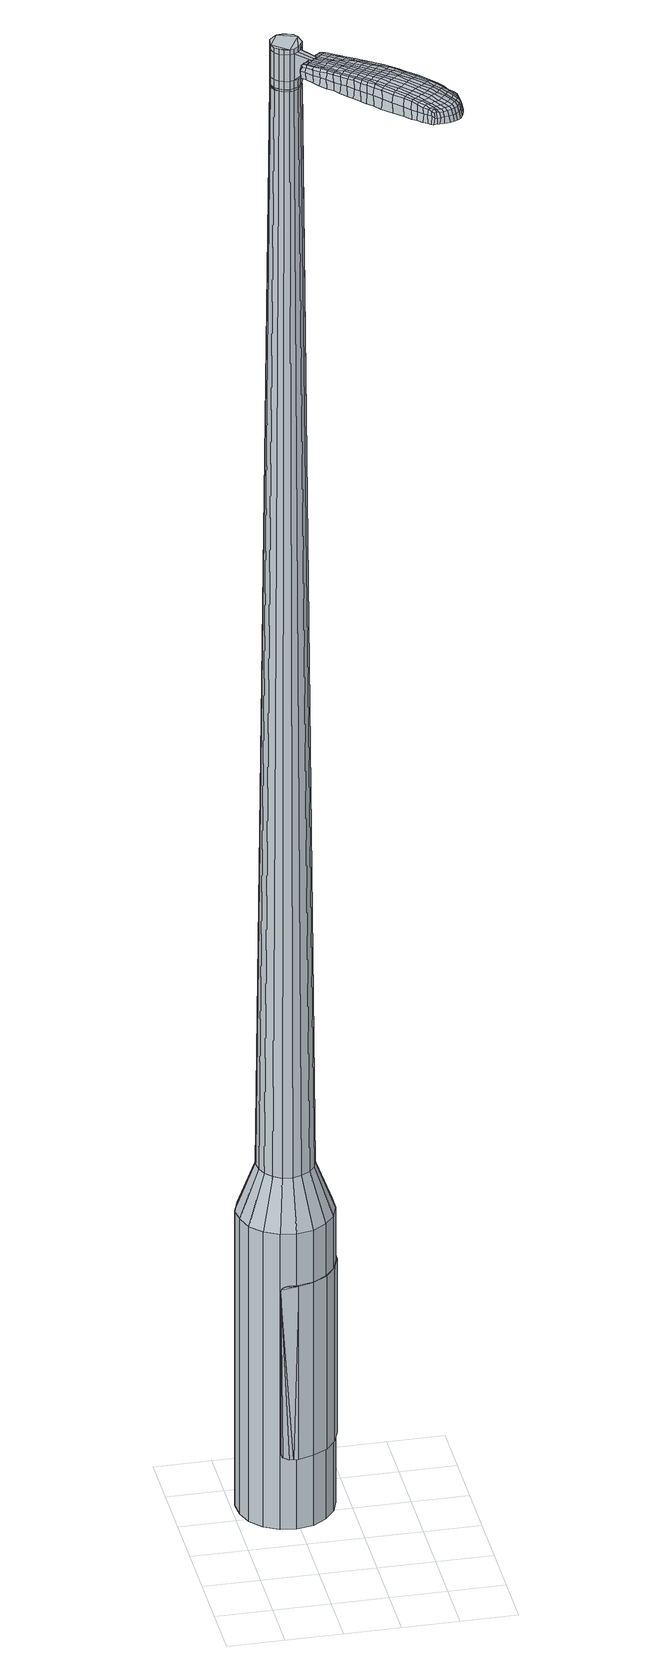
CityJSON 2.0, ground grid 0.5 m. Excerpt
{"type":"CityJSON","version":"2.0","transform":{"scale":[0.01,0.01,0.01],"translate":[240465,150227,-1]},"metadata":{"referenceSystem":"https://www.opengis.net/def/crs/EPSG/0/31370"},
"CityObjects":{
"object1":{"type":"GenericCityObject","attributes":{"cluster":939,"mean_distance_to_centroid":0.236,"new_centroid_x":240465.44,"new_centroid_y":150228.69,"mean_distance_to_camera":7.95,"H1":17.9,"H2":18.98,"Z_final":113.81,"cluster2":-1,"proj_x":240461.52,"proj_y":150232.18,"id_line":64295,"bearing_l":221.7,"distance":5.25,"orientation":"left","G_obj":311.7},"geometry":[{"type":"MultiSurface","lod":"2","boundaries":[[[0,1,2,3]],[[1,4,5,2]],[[4,6,7,5]],[[6,8,9,7]],[[8,10,11,9]],[[10,12,13,11]],[[12,14,15,13]],[[14,16,17,15]],[[16,18,19,17]],[[18,20,21,19]],[[20,22,23,21]],[[22,24,25,23]],[[24,26,27,25]],[[26,28,29,27]],[[28,30,31,29]],[[30,32,33,31]],[[32,34,35,33]],[[34,0,3,35]],[[36,37,38,39]],[[38,40,41,42]],[[41,43,42]],[[42,44,45,46]],[[45,47,46]],[[46,48,49,50]],[[49,51,50]],[[42,46,50,38]],[[50,52,39,38]],[[53,36,39]],[[2,5,7,35]],[[7,9,11,15]],[[11,13,15]],[[15,17,19,23]],[[19,21,23]],[[23,25,27,31]],[[27,29,31]],[[15,23,31,7]],[[31,33,35,7]],[[3,2,35]],[[1,0,54,55]],[[0,34,56,54]],[[34,32,57,56]],[[32,30,58,57]],[[30,28,59,58]],[[28,26,60,59]],[[26,24,61,60]],[[24,22,62,61]],[[22,20,63,62]],[[20,18,64,63]],[[18,16,65,64]],[[16,14,66,65]],[[14,12,67,66]],[[12,10,68,67]],[[10,8,69,68]],[[8,6,70,69]],[[6,4,71,70]],[[4,1,55,71]],[[55,54,72,73]],[[54,56,74,72]],[[56,57,75,74]],[[57,58,76,75]],[[58,59,77,76]],[[59,60,78,77]],[[60,61,79,78]],[[61,62,80,79]],[[62,63,81,80]],[[63,64,82,81]],[[64,65,83,82]],[[65,66,84,83]],[[66,67,85,84]],[[67,68,86,85]],[[68,69,87,86]],[[69,70,88,87]],[[70,71,89,88]],[[71,55,73,89]],[[90,91,92,73]],[[74,93,91,90]],[[94,95,93,74]],[[76,96,95,94]],[[97,98,96,76]],[[99,100,98,97]],[[79,101,100,99]],[[102,103,101,79]],[[104,105,103,102]],[[106,107,105,104]],[[108,109,107,106]],[[84,110,109,108]],[[111,112,110,84]],[[113,114,112,111]],[[87,115,114,113]],[[88,116,115,87]],[[117,118,116,88]],[[73,92,118,117]],[[119,120,121,122]],[[123,119,122,124]],[[125,123,124,126]],[[127,125,126,128]],[[129,127,128,130]],[[131,129,130,132]],[[133,131,132,134]],[[135,133,134,136]],[[137,135,136,138]],[[139,137,138,140]],[[141,139,140,142]],[[143,141,142,144]],[[145,143,144,146]],[[147,145,146,148]],[[149,147,148,150]],[[151,149,150,152]],[[72,90,73]],[[72,74,90]],[[75,94,74]],[[75,76,94]],[[77,97,76]],[[77,78,99,97]],[[78,79,99]],[[80,102,79]],[[80,81,104,102]],[[81,82,106,104]],[[82,83,108,106]],[[83,84,108]],[[85,111,84]],[[85,86,113,111]],[[86,87,113]],[[89,117,88]],[[89,73,117]],[[153,92,91]],[[154,118,92]],[[154,116,118]],[[155,114,115]],[[155,156,112,114]],[[156,110,112]],[[157,109,110]],[[157,158,107,109]],[[158,159,105,107]],[[159,160,103,105]],[[160,101,103]],[[161,100,101]],[[161,162,98,100]],[[162,96,98]],[[163,95,96]],[[163,93,95]],[[153,91,93]],[[39,52,151,164]],[[92,153,165,152]],[[53,39,164,120]],[[153,93,121,165]],[[36,53,120,119]],[[93,163,122,121]],[[37,36,119,123]],[[163,96,124,122]],[[38,37,123,125]],[[96,162,126,124]],[[40,38,125,127]],[[162,161,128,126]],[[41,40,127,129]],[[161,101,130,128]],[[43,41,129,131]],[[101,160,132,130]],[[42,43,131,133]],[[160,159,134,132]],[[44,42,133,135]],[[159,158,136,134]],[[45,44,135,137]],[[158,157,138,136]],[[47,45,137,139]],[[157,110,140,138]],[[46,47,139,141]],[[110,156,142,140]],[[48,46,141,143]],[[156,155,144,142]],[[49,48,143,145]],[[155,115,146,144]],[[51,49,145,147]],[[115,116,148,146]],[[50,51,147,149]],[[116,154,150,148]],[[52,50,149,151]],[[154,92,152,150]],[[151,152,166,167]],[[152,165,168,166]],[[165,121,169,168]],[[121,120,170,169]],[[120,164,171,170]],[[164,151,167,171]],[[172,173,174,175]],[[176,172,175,177]],[[172,176,178,179]],[[173,172,179,180]],[[181,182,183,184]],[[185,181,184,186]],[[181,185,187,188]],[[182,181,188,189]],[[190,191,192,193]],[[194,190,193,195]],[[190,194,196,197]],[[191,190,197,198]],[[199,200,201,202]],[[203,199,202,204]],[[199,203,205,206]],[[200,199,206,207]],[[208,209,210,211]],[[212,208,211,213]],[[208,212,214,215]],[[209,208,215,216]],[[217,218,219,220]],[[221,217,220,222]],[[217,221,223,224]],[[218,217,224,225]],[[226,227,228,229]],[[218,226,229,219]],[[226,218,225,230]],[[227,226,230,231]],[[232,233,234,235]],[[227,232,235,228]],[[232,227,231,236]],[[233,232,236,237]],[[238,176,177,239]],[[233,238,239,234]],[[238,233,237,240]],[[176,238,240,178]],[[241,242,243,244]],[[245,241,244,246]],[[241,245,247,248]],[[242,241,248,249]],[[250,251,252,253]],[[242,250,253,243]],[[250,242,249,254]],[[251,250,254,255]],[[256,257,258,259]],[[251,256,259,252]],[[256,251,255,260]],[[257,256,260,261]],[[262,263,264,265]],[[257,262,265,258]],[[262,257,261,266]],[[263,262,266,267]],[[268,173,180,269]],[[263,268,269,264]],[[268,263,267,270]],[[173,268,270,174]],[[271,272,273,274]],[[275,271,274,276]],[[271,275,277,278]],[[272,271,278,279]],[[280,281,282,283]],[[272,280,283,273]],[[280,272,279,284]],[[281,280,284,285]],[[286,287,288,289]],[[281,286,289,282]],[[286,281,285,290]],[[287,286,290,291]],[[292,185,186,293]],[[287,292,293,288]],[[292,287,291,294]],[[185,292,294,187]],[[295,296,297,298]],[[299,295,298,300]],[[295,299,301,302]],[[296,295,302,303]],[[304,305,306,307]],[[296,304,307,297]],[[304,296,303,308]],[[305,304,308,309]],[[310,311,312,313]],[[305,310,313,306]],[[310,305,309,314]],[[311,310,314,315]],[[316,317,318,319]],[[311,316,319,312]],[[316,311,315,320]],[[317,316,320,321]],[[322,182,189,323]],[[317,322,323,318]],[[322,317,321,324]],[[182,322,324,183]],[[325,211,210,326]],[[327,325,326,328]],[[325,327,329,330]],[[211,325,330,213]],[[331,327,328,332]],[[333,331,332,334]],[[331,333,335,336]],[[327,331,336,329]],[[337,333,334,338]],[[339,337,338,340]],[[337,339,341,342]],[[333,337,342,335]],[[343,339,340,344]],[[345,343,344,346]],[[343,345,347,348]],[[339,343,348,341]],[[349,345,346,350]],[[200,349,350,201]],[[349,200,207,351]],[[345,349,351,347]],[[352,353,198,197]],[[354,352,197,196]],[[352,354,355,356]],[[353,352,356,357]],[[358,359,357,356]],[[360,358,356,355]],[[358,360,361,362]],[[359,358,362,363]],[[364,365,363,362]],[[366,364,362,361]],[[364,366,367,368]],[[365,364,368,369]],[[370,371,369,368]],[[372,370,368,367]],[[370,372,205,203]],[[371,370,203,204]],[[373,374,375,376]],[[275,373,376,277]],[[373,275,276,377]],[[374,373,377,378]],[[379,194,195,380]],[[374,379,380,375]],[[379,374,378,381]],[[194,379,381,196]],[[382,383,384,385]],[[221,382,385,223]],[[382,221,222,386]],[[383,382,386,387]],[[388,389,390,391]],[[383,388,391,384]],[[388,383,387,392]],[[389,388,392,393]],[[394,191,198,395]],[[389,394,395,390]],[[394,389,393,396]],[[191,394,396,192]],[[397,398,399,400]],[[179,397,400,180]],[[397,179,178,401]],[[398,397,401,402]],[[403,404,405,406]],[[398,403,406,399]],[[403,398,402,407]],[[404,403,407,408]],[[409,202,201,410]],[[404,409,410,405]],[[409,404,408,411]],[[202,409,411,204]],[[412,413,414,415]],[[184,412,415,186]],[[412,184,183,416]],[[413,412,416,417]],[[418,206,205,419]],[[413,418,419,414]],[[418,413,417,420]],[[206,418,420,207]],[[421,422,423,424]],[[299,421,424,301]],[[421,299,300,425]],[[422,421,425,426]],[[427,212,213,428]],[[422,427,428,423]],[[427,422,426,429]],[[212,427,429,214]],[[430,431,432,433]],[[245,430,433,247]],[[430,245,246,434]],[[431,430,434,435]],[[436,437,438,439]],[[431,436,439,432]],[[436,431,435,440]],[[437,436,440,441]],[[442,209,216,443]],[[437,442,443,438]],[[442,437,441,444]],[[209,442,444,210]],[[445,446,435,434]],[[244,445,434,246]],[[445,244,243,447]],[[446,445,447,448]],[[449,450,441,440]],[[446,449,440,435]],[[449,446,448,451]],[[450,449,451,452]],[[453,326,210,444]],[[450,453,444,441]],[[453,450,452,454]],[[326,453,454,328]],[[455,456,457,458]],[[302,455,458,303]],[[455,302,301,424]],[[456,455,424,423]],[[459,330,329,460]],[[456,459,460,457]],[[459,456,423,428]],[[330,459,428,213]],[[461,462,448,447]],[[253,461,447,243]],[[461,253,252,463]],[[462,461,463,464]],[[465,466,452,451]],[[462,465,451,448]],[[465,462,464,467]],[[466,465,467,468]],[[469,332,328,454]],[[466,469,454,452]],[[469,466,468,470]],[[332,469,470,334]],[[471,472,473,474]],[[308,471,474,309]],[[471,308,303,458]],[[472,471,458,457]],[[475,336,335,476]],[[472,475,476,473]],[[475,472,457,460]],[[336,475,460,329]],[[477,478,464,463]],[[259,477,463,252]],[[477,259,258,479]],[[478,477,479,480]],[[481,482,468,467]],[[478,481,467,464]],[[481,478,480,483]],[[482,481,483,484]],[[485,338,334,470]],[[482,485,470,468]],[[485,482,484,486]],[[338,485,486,340]],[[487,488,489,490]],[[314,487,490,315]],[[487,314,309,474]],[[488,487,474,473]],[[491,342,341,492]],[[488,491,492,489]],[[491,488,473,476]],[[342,491,476,335]],[[493,494,480,479]],[[265,493,479,258]],[[493,265,264,495]],[[494,493,495,496]],[[497,498,484,483]],[[494,497,483,480]],[[497,494,496,499]],[[498,497,499,500]],[[501,344,340,486]],[[498,501,486,484]],[[501,498,500,502]],[[344,501,502,346]],[[503,504,505,506]],[[320,503,506,321]],[[503,320,315,490]],[[504,503,490,489]],[[507,348,347,508]],[[504,507,508,505]],[[507,504,489,492]],[[348,507,492,341]],[[509,510,496,495]],[[269,509,495,264]],[[509,269,180,400]],[[510,509,400,399]],[[511,512,500,499]],[[510,511,499,496]],[[511,510,399,406]],[[512,511,406,405]],[[513,350,346,502]],[[512,513,502,500]],[[513,512,405,410]],[[350,513,410,201]],[[514,515,417,416]],[[324,514,416,183]],[[514,324,321,506]],[[515,514,506,505]],[[516,351,207,420]],[[515,516,420,417]],[[516,515,505,508]],[[351,516,508,347]],[[517,518,378,377]],[[274,517,377,276]],[[517,274,273,519]],[[518,517,519,520]],[[521,354,196,381]],[[518,521,381,378]],[[521,518,520,522]],[[354,521,522,355]],[[523,524,525,526]],[[224,523,526,225]],[[523,224,223,385]],[[524,523,385,384]],[[527,528,529,530]],[[524,527,530,525]],[[527,524,384,391]],[[528,527,391,390]],[[531,353,357,532]],[[528,531,532,529]],[[531,528,390,395]],[[353,531,395,198]],[[533,534,520,519]],[[283,533,519,273]],[[533,283,282,535]],[[534,533,535,536]],[[537,360,355,522]],[[534,537,522,520]],[[537,534,536,538]],[[360,537,538,361]],[[539,540,541,542]],[[230,539,542,231]],[[539,230,225,526]],[[540,539,526,525]],[[543,544,545,546]],[[540,543,546,541]],[[543,540,525,530]],[[544,543,530,529]],[[547,359,363,548]],[[544,547,548,545]],[[547,544,529,532]],[[359,547,532,357]],[[549,550,536,535]],[[289,549,535,282]],[[549,289,288,551]],[[550,549,551,552]],[[553,366,361,538]],[[550,553,538,536]],[[553,550,552,554]],[[366,553,554,367]],[[555,556,557,558]],[[236,555,558,237]],[[555,236,231,542]],[[556,555,542,541]],[[559,560,561,562]],[[556,559,562,557]],[[559,556,541,546]],[[560,559,546,545]],[[563,365,369,564]],[[560,563,564,561]],[[563,560,545,548]],[[365,563,548,363]],[[565,566,552,551]],[[293,565,551,288]],[[565,293,186,415]],[[566,565,415,414]],[[567,372,367,554]],[[566,567,554,552]],[[567,566,414,419]],[[372,567,419,205]],[[568,569,402,401]],[[240,568,401,178]],[[568,240,237,558]],[[569,568,558,557]],[[570,571,408,407]],[[569,570,407,402]],[[570,569,557,562]],[[571,570,562,561]],[[572,371,204,411]],[[571,572,411,408]],[[572,571,561,564]],[[371,572,564,369]],[[573,574,575,576]],[[576,575,577,578]],[[579,577,575,580]],[[580,575,574,581]],[[582,583,584,585]],[[585,584,586,587]],[[588,586,584,589]],[[589,584,583,590]],[[591,592,593,594]],[[594,593,595,596]],[[597,595,593,598]],[[598,593,592,599]],[[600,601,602,603]],[[603,602,604,605]],[[606,604,602,607]],[[607,602,601,608]],[[609,610,611,612]],[[612,611,613,614]],[[615,613,611,616]],[[616,611,610,617]],[[618,619,620,621]],[[621,620,622,623]],[[624,622,620,625]],[[625,620,619,626]],[[627,628,629,630]],[[630,629,619,618]],[[626,619,629,631]],[[631,629,628,632]],[[633,634,635,636]],[[636,635,628,627]],[[632,628,635,637]],[[637,635,634,638]],[[578,577,639,640]],[[640,639,634,633]],[[638,634,639,641]],[[641,639,577,579]],[[642,643,644,645]],[[645,644,646,647]],[[648,646,644,649]],[[649,644,643,650]],[[651,652,653,654]],[[654,653,643,642]],[[650,643,653,655]],[[655,653,652,656]],[[657,658,659,660]],[[660,659,652,651]],[[656,652,659,661]],[[661,659,658,662]],[[663,664,665,666]],[[666,665,658,657]],[[662,658,665,667]],[[667,665,664,668]],[[581,574,669,670]],[[670,669,664,663]],[[668,664,669,671]],[[671,669,574,573]],[[672,673,674,675]],[[675,674,676,677]],[[678,676,674,679]],[[679,674,673,680]],[[681,682,683,684]],[[684,683,673,672]],[[680,673,683,685]],[[685,683,682,686]],[[687,688,689,690]],[[690,689,682,681]],[[686,682,689,691]],[[691,689,688,692]],[[587,586,693,694]],[[694,693,688,687]],[[692,688,693,695]],[[695,693,586,588]],[[696,697,698,699]],[[699,698,700,701]],[[702,700,698,703]],[[703,698,697,704]],[[705,706,707,708]],[[708,707,697,696]],[[704,697,707,709]],[[709,707,706,710]],[[711,712,713,714]],[[714,713,706,705]],[[710,706,713,715]],[[715,713,712,716]],[[717,718,719,720]],[[720,719,712,711]],[[716,712,719,721]],[[721,719,718,722]],[[590,583,723,724]],[[724,723,718,717]],[[722,718,723,725]],[[725,723,583,582]],[[609,612,726,727]],[[727,726,728,729]],[[730,728,726,731]],[[731,726,612,614]],[[729,728,732,733]],[[733,732,734,735]],[[736,734,732,737]],[[737,732,728,730]],[[735,734,738,739]],[[739,738,740,741]],[[742,740,738,743]],[[743,738,734,736]],[[741,740,744,745]],[[745,744,746,747]],[[748,746,744,749]],[[749,744,740,742]],[[747,746,750,751]],[[751,750,601,600]],[[608,601,750,752]],[[752,750,746,748]],[[599,753,754,598]],[[598,754,755,597]],[[756,755,754,757]],[[757,754,753,758]],[[758,759,760,757]],[[757,760,761,756]],[[762,761,760,763]],[[763,760,759,764]],[[764,765,766,763]],[[763,766,767,762]],[[768,767,766,769]],[[769,766,765,770]],[[770,771,772,769]],[[769,772,773,768]],[[606,773,772,604]],[[604,772,771,605]],[[774,775,776,777]],[[777,776,676,678]],[[677,676,776,778]],[[778,776,775,779]],[[596,595,780,781]],[[781,780,775,774]],[[779,775,780,782]],[[782,780,595,597]],[[783,784,785,786]],[[786,785,622,624]],[[623,622,785,787]],[[787,785,784,788]],[[789,790,791,792]],[[792,791,784,783]],[[788,784,791,793]],[[793,791,790,794]],[[599,592,795,796]],[[796,795,790,789]],[[794,790,795,797]],[[797,795,592,591]],[[798,799,800,801]],[[801,800,580,581]],[[579,580,800,802]],[[802,800,799,803]],[[804,805,806,807]],[[807,806,799,798]],[[803,799,806,808]],[[808,806,805,809]],[[600,603,810,811]],[[811,810,805,804]],[[809,805,810,812]],[[812,810,603,605]],[[813,814,815,816]],[[816,815,585,587]],[[582,585,815,817]],[[817,815,814,818]],[[606,607,819,820]],[[820,819,814,813]],[[818,814,819,821]],[[821,819,607,608]],[[822,823,824,825]],[[825,824,700,702]],[[700,824,701]],[[701,824,823,826]],[[614,613,827,828]],[[828,827,823,822]],[[826,823,827,829]],[[829,827,613,615]],[[830,831,646,648]],[[647,646,831,832]],[[833,834,835,836]],[[836,835,831,830]],[[832,831,835,837]],[[837,835,834,838]],[[617,610,839,840]],[[840,839,834,833]],[[838,834,839,841]],[[841,839,610,609]],[[842,843,832]],[[832,843,645,647]],[[642,645,843,844]],[[844,843,842,845]],[[838,846,847,837]],[[837,847,842,832]],[[845,842,847,848]],[[848,847,846,849]],[[609,727,850,841]],[[841,850,846,838]],[[849,846,850,851]],[[851,850,727,729]],[[852,853,854,855]],[[855,854,703,704]],[[702,703,854,825]],[[825,854,853,822]],[[730,731,856,857]],[[857,856,853,852]],[[822,853,856,828]],[[828,856,731,614]],[[845,858,859,844]],[[844,859,654,642]],[[651,654,859,860]],[[860,859,858,861]],[[849,862,863,848]],[[848,863,858,845]],[[861,858,863,864]],[[864,863,862,865]],[[729,733,866,851]],[[851,866,862,849]],[[865,862,866,867]],[[867,866,733,735]],[[868,869,870,871]],[[871,870,709,710]],[[704,709,870,855]],[[855,870,869,852]],[[736,737,872,873]],[[873,872,869,868]],[[852,869,872,857]],[[857,872,737,730]],[[861,874,875,860]],[[860,875,660,651]],[[657,660,875,876]],[[876,875,874,877]],[[865,878,879,864]],[[864,879,874,861]],[[877,874,879,880]],[[880,879,878,881]],[[735,739,882,867]],[[867,882,878,865]],[[881,878,882,883]],[[883,882,739,741]],[[884,885,886,887]],[[887,886,715,716]],[[710,715,886,871]],[[871,886,885,868]],[[742,743,888,889]],[[889,888,885,884]],[[868,885,888,873]],[[873,888,743,736]],[[877,890,891,876]],[[876,891,666,657]],[[663,666,891,892]],[[892,891,890,893]],[[881,894,895,880]],[[880,895,890,877]],[[893,890,895,896]],[[896,895,894,897]],[[741,745,898,883]],[[883,898,894,881]],[[897,894,898,899]],[[899,898,745,747]],[[900,901,902,903]],[[903,902,721,722]],[[716,721,902,887]],[[887,902,901,884]],[[748,749,904,905]],[[905,904,901,900]],[[884,901,904,889]],[[889,904,749,742]],[[893,906,907,892]],[[892,907,670,663]],[[581,670,907,801]],[[801,907,906,798]],[[897,908,909,896]],[[896,909,906,893]],[[798,906,909,807]],[[807,909,908,804]],[[747,751,910,899]],[[899,910,908,897]],[[804,908,910,811]],[[811,910,751,600]],[[818,911,912,817]],[[817,912,725,582]],[[722,725,912,903]],[[903,912,911,900]],[[608,752,913,821]],[[821,913,911,818]],[[900,911,913,905]],[[905,913,752,748]],[[779,914,915,778]],[[778,915,675,677]],[[672,675,915,916]],[[916,915,914,917]],[[597,755,918,782]],[[782,918,914,779]],[[917,914,918,919]],[[919,918,755,756]],[[920,921,922,923]],[[923,922,625,626]],[[624,625,922,786]],[[786,922,921,783]],[[924,925,926,927]],[[927,926,921,920]],[[783,921,926,792]],[[792,926,925,789]],[[758,753,928,929]],[[929,928,925,924]],[[789,925,928,796]],[[796,928,753,599]],[[917,930,931,916]],[[916,931,684,672]],[[681,684,931,932]],[[932,931,930,933]],[[756,761,934,919]],[[919,934,930,917]],[[933,930,934,935]],[[935,934,761,762]],[[936,937,938,939]],[[939,938,631,632]],[[626,631,938,923]],[[923,938,937,920]],[[940,941,942,943]],[[943,942,937,936]],[[920,937,942,927]],[[927,942,941,924]],[[764,759,944,945]],[[945,944,941,940]],[[924,941,944,929]],[[929,944,759,758]],[[933,946,947,932]],[[932,947,690,681]],[[687,690,947,948]],[[948,947,946,949]],[[762,767,950,935]],[[935,950,946,933]],[[949,946,950,951]],[[951,950,767,768]],[[952,953,954,955]],[[955,954,637,638]],[[632,637,954,939]],[[939,954,953,936]],[[956,957,958,959]],[[959,958,953,952]],[[936,953,958,943]],[[943,958,957,940]],[[770,765,960,961]],[[961,960,957,956]],[[940,957,960,945]],[[945,960,765,764]],[[949,962,963,948]],[[948,963,694,687]],[[587,694,963,816]],[[816,963,962,813]],[[768,773,964,951]],[[951,964,962,949]],[[813,962,964,820]],[[820,964,773,606]],[[803,965,966,802]],[[802,966,641,579]],[[638,641,966,955]],[[955,966,965,952]],[[809,967,968,808]],[[808,968,965,803]],[[952,965,968,959]],[[959,968,967,956]],[[605,771,969,812]],[[812,969,967,809]],[[956,967,969,961]],[[961,969,771,770]],[[573,576,175,174]],[[576,578,177,175]],[[588,589,188,187]],[[589,590,189,188]],[[591,594,193,192]],[[594,596,195,193]],[[615,616,215,214]],[[616,617,216,215]],[[618,621,220,219]],[[621,623,222,220]],[[627,630,229,228]],[[630,618,219,229]],[[633,636,235,234]],[[636,627,228,235]],[[578,640,239,177]],[[640,633,234,239]],[[648,649,248,247]],[[649,650,249,248]],[[650,655,254,249]],[[655,656,255,254]],[[656,661,260,255]],[[661,662,261,260]],[[662,667,266,261]],[[667,668,267,266]],[[668,671,270,267]],[[671,573,174,270]],[[678,679,278,277]],[[679,680,279,278]],[[680,685,284,279]],[[685,686,285,284]],[[686,691,290,285]],[[691,692,291,290]],[[692,695,294,291]],[[695,588,187,294]],[[696,699,298,297]],[[699,701,300,298]],[[705,708,307,306]],[[708,696,297,307]],[[711,714,313,312]],[[714,705,306,313]],[[717,720,319,318]],[[720,711,312,319]],[[590,724,323,189]],[[724,717,318,323]],[[774,777,376,375]],[[777,678,277,376]],[[596,781,380,195]],[[781,774,375,380]],[[623,787,386,222]],[[787,788,387,386]],[[788,793,392,387]],[[793,794,393,392]],[[794,797,396,393]],[[797,591,192,396]],[[701,425,300]],[[701,826,426,425]],[[826,829,429,426]],[[829,615,214,429]],[[830,433,432]],[[830,648,247,433]],[[833,836,439,438]],[[836,830,432,439]],[[617,840,443,216]],[[840,833,438,443]],[[970,971,972,973]],[[974,975,973,972]],[[976,977,978,979]],[[980,981,982,983]],[[971,984,985,972]],[[986,974,972,985]],[[987,976,979,988]],[[989,990,981,980]],[[984,991,992,985]],[[992,993,986,985]],[[994,987,988,995]],[[996,990,989,997]],[[991,998,999,992]],[[999,1000,993,992]],[[1001,994,995,1002]],[[1003,996,997,1004]],[[1005,1006,1007,1008]],[[1009,1010,1006,1005]],[[1009,1011,1012,1010]],[[1011,1013,1014,1012]],[[1015,1016,1017,1018]],[[1019,1020,1016,1015]],[[1021,1022,1020,1019]],[[1023,1024,1022,1021]],[[1018,1007,1006,1015]],[[1015,1006,1010,1019]],[[1010,1012,1021,1019]],[[1012,1014,1023,1021]],[[979,978,975,974]],[[988,979,974,986]],[[993,995,988,986]],[[1000,1002,995,993]],[[980,983,977,976]],[[989,980,976,987]],[[997,989,987,994]],[[1004,997,994,1001]],[[981,1005,1008,982]],[[990,1009,1005,981]],[[1011,1009,990,996]],[[1013,1011,996,1003]],[[1025,1026,1027,1028]],[[1027,1029,1030,1031]],[[1027,1031,1032,1033]],[[1027,1033,1028]],[[1034,1025,1028,1035]],[[1036,1035,1028,1037]],[[1038,1037,1028]],[[1039,1027,1026,1040]],[[1041,1039,1040,1042]],[[1043,1041,1042,1044]],[[1045,1043,1044,1046]],[[1047,1045,1046,1048]],[[1048,1049,1050,1051]],[[1048,1051,1052,1053]],[[1048,1053,1054,1055]],[[1054,1056,1057,1058]],[[1054,1058,1059,1060]],[[1054,1060,1055]],[[1048,1055,1047]],[[1061,1062,1026,1025]],[[1063,1064,1029,1027]],[[1065,1066,1038,1028]],[[1062,1067,1040,1026]],[[1068,1063,1027,1039]],[[1067,1069,1042,1040]],[[1070,1068,1039,1041]],[[1069,1071,1044,1042]],[[1072,1070,1041,1043]],[[1071,1073,1046,1044]],[[1074,1072,1043,1045]],[[1073,1075,1048,1046]],[[1076,1074,1045,1047]],[[1075,1077,1049,1048]],[[1078,1079,1056,1054]],[[1080,1076,1047,1055]],[[1050,1049,1077,1081]],[[1051,1050,1081,1082]],[[1052,1051,1082,1083]],[[1053,1052,1083,1084]],[[1054,1053,1084,1078]],[[1085,1061,1025,1034]],[[1086,1085,1034,1035]],[[1087,1086,1035,1036]],[[1088,1087,1036,1037]],[[1066,1088,1037,1038]],[[1030,1029,1064,1089]],[[1057,1056,1079,1090]],[[1031,1030,1089,1091]],[[1032,1031,1091,1092]],[[1033,1032,1092,1093]],[[1028,1033,1093,1065]],[[1058,1057,1090,1094]],[[1059,1058,1094,1095]],[[1060,1059,1095,1096]],[[1055,1060,1096,1080]]]}]}
},
"vertices":[
[74,137,384],[62,129,384],[62,129,96],[74,137,96],[47,126,384],[47,126,96],[33,128,384],[33,128,96],[20,135,384],[20,135,96],[10,146,384],[10,146,96],[5,160,384],[5,160,96],[4,174,384],[4,174,96],[9,188,384],[9,188,96],[18,200,384],[18,200,96],[31,208,384],[31,208,96],[45,211,384],[45,211,96],[59,209,384],[59,209,96],[72,202,384],[72,202,96],[82,191,384],[82,191,96],[88,177,384],[88,177,96],[88,162,384],[88,162,96],[83,148,384],[83,148,96],[60,166,1524],[59,171,1524],[58,175,1524],[55,158,1524],[55,179,1524],[50,181,1524],[41,181,1524],[46,182,1524],[37,178,1524],[34,175,1524],[33,166,1524],[33,170,1524],[35,161,1524],[38,158,1524],[47,155,1524],[42,156,1524],[51,156,1524],[58,162,1524],[63,150,429],[55,145,429],[68,156,429],[71,165,429],[71,173,429],[68,182,429],[62,188,429],[54,192,429],[45,194,429],[37,192,429],[29,187,429],[24,180,429],[21,172,429],[22,163,429],[25,155,429],[31,149,429],[38,144,429],[47,143,429],[55,158,1483],[51,156,1483],[58,162,1483],[60,166,1483],[59,171,1483],[58,175,1483],[55,179,1483],[50,181,1483],[46,182,1483],[41,181,1483],[37,178,1483],[34,175,1483],[33,170,1483],[33,166,1483],[35,161,1483],[38,158,1483],[42,156,1483],[47,155,1483],[55,159,1483],[55,159,1485],[51,156,1485],[58,162,1485],[59,167,1483],[59,167,1485],[59,171,1485],[57,175,1483],[57,175,1485],[54,178,1483],[54,178,1485],[50,181,1485],[46,181,1483],[46,181,1485],[41,180,1483],[41,180,1485],[38,178,1483],[38,178,1485],[35,174,1483],[35,174,1485],[33,170,1485],[34,166,1483],[34,166,1485],[35,162,1483],[35,162,1485],[38,158,1485],[42,156,1485],[47,156,1483],[47,156,1485],[60,166,1519],[58,162,1519],[58,162,1493],[60,166,1493],[59,171,1519],[59,171,1493],[58,175,1519],[58,175,1493],[55,179,1519],[55,179,1493],[50,181,1519],[50,181,1493],[46,182,1519],[46,182,1493],[41,181,1519],[41,181,1493],[37,178,1519],[37,178,1493],[34,175,1519],[34,175,1493],[33,170,1519],[33,170,1493],[33,166,1519],[33,166,1493],[35,161,1519],[35,161,1493],[38,158,1519],[38,158,1493],[42,156,1519],[42,156,1493],[47,155,1519],[47,155,1493],[51,156,1519],[51,156,1493],[55,158,1485],[47,155,1485],[35,161,1485],[33,166,1485],[34,175,1485],[37,178,1485],[41,181,1485],[46,182,1485],[55,179,1485],[58,175,1485],[60,166,1485],[55,158,1519],[55,158,1493],[65,142,1513],[65,142,1518],[68,144,1513],[70,147,1513],[70,147,1518],[68,144,1518],[102,76,1519],[98,82,1518],[97,80,1509],[102,74,1510],[108,69,1519],[107,67,1510],[108,71,1526],[103,78,1525],[98,83,1525],[131,102,1519],[126,107,1518],[124,106,1525],[129,101,1525],[137,95,1519],[135,95,1526],[139,95,1510],[133,102,1510],[128,107,1509],[167,35,1519],[164,33,1519],[165,32,1513],[168,34,1513],[169,39,1519],[170,38,1513],[168,40,1524],[166,36,1524],[163,34,1524],[118,90,1530],[113,96,1529],[110,94,1529],[115,88,1530],[124,84,1531],[121,81,1531],[126,86,1530],[120,93,1530],[115,98,1529],[64,150,1512],[62,149,1512],[63,148,1517],[64,150,1517],[66,152,1512],[67,151,1517],[67,152,1506],[64,150,1506],[62,148,1506],[143,33,1519],[140,35,1519],[140,33,1512],[142,31,1512],[145,31,1518],[144,30,1512],[145,32,1522],[143,34,1523],[141,36,1524],[137,38,1519],[133,42,1519],[132,40,1512],[136,36,1512],[137,39,1524],[133,43,1525],[128,46,1519],[123,52,1519],[123,50,1511],[128,44,1511],[129,48,1526],[124,54,1526],[115,61,1519],[115,59,1510],[116,62,1526],[56,134,1513],[61,128,1513],[61,129,1518],[57,135,1517],[53,139,1512],[54,138,1516],[53,137,1506],[56,133,1507],[61,126,1507],[66,122,1514],[70,116,1515],[71,118,1520],[66,123,1519],[65,120,1507],[70,114,1507],[75,110,1515],[80,104,1516],[80,106,1522],[75,112,1521],[75,109,1508],[79,103,1508],[84,99,1517],[89,93,1517],[89,95,1524],[85,100,1523],[84,97,1508],[88,91,1509],[93,87,1518],[94,89,1524],[93,85,1509],[170,56,1519],[168,59,1519],[167,58,1524],[169,55,1523],[171,54,1518],[170,54,1522],[173,54,1512],[171,56,1512],[170,59,1512],[165,63,1519],[162,67,1519],[160,67,1525],[164,62,1524],[167,63,1512],[163,67,1512],[158,72,1519],[153,78,1519],[151,78,1526],[156,71,1526],[160,72,1511],[155,78,1511],[145,87,1519],[143,86,1526],[147,87,1510],[79,154,1513],[84,149,1513],[86,149,1507],[80,154,1507],[75,158,1512],[76,158,1506],[75,157,1516],[78,154,1517],[83,148,1518],[90,143,1514],[95,138,1515],[97,138,1507],[91,143,1507],[88,143,1519],[94,138,1520],[100,133,1515],[106,127,1516],[107,128,1508],[102,133,1508],[99,132,1521],[104,127,1522],[111,122,1517],[116,117,1517],[118,117,1509],[113,122,1508],[109,122,1523],[114,117,1524],[121,112,1518],[123,112,1509],[119,111,1524],[68,145,1519],[66,144,1519],[73,140,1520],[71,138,1520],[75,142,1520],[70,147,1519],[78,134,1522],[76,133,1522],[83,129,1523],[81,127,1523],[85,131,1523],[80,136,1521],[88,123,1524],[86,121,1524],[93,118,1525],[91,116,1525],[95,120,1525],[90,125,1524],[98,112,1526],[96,110,1526],[103,107,1527],[100,105,1527],[105,109,1527],[100,115,1526],[108,101,1528],[105,99,1528],[110,104,1528],[164,39,1527],[161,36,1527],[166,42,1526],[163,45,1527],[161,42,1528],[158,39,1528],[157,47,1529],[154,44,1529],[159,50,1528],[154,55,1530],[152,52,1530],[149,50,1530],[147,58,1531],[144,55,1531],[150,61,1530],[144,67,1531],[141,64,1531],[138,62,1531],[132,74,1531],[130,72,1531],[135,77,1531],[172,51,1518],[172,48,1519],[173,48,1513],[173,52,1513],[170,52,1523],[170,49,1523],[171,44,1519],[172,43,1513],[170,44,1524],[147,30,1518],[150,30,1518],[149,31,1523],[147,32,1523],[147,29,1513],[149,29,1513],[153,30,1519],[157,30,1519],[156,31,1524],[153,31,1523],[153,29,1513],[158,29,1513],[161,31,1519],[160,32,1524],[161,30,1513],[104,79,1528],[105,80,1528],[101,86,1528],[99,85,1527],[109,72,1528],[111,73,1529],[107,82,1529],[110,84,1530],[105,89,1529],[103,87,1528],[113,75,1529],[116,77,1530],[113,86,1530],[108,92,1529],[118,79,1531],[128,100,1528],[126,99,1529],[132,92,1529],[134,94,1528],[123,106,1527],[121,104,1528],[124,96,1529],[130,89,1530],[119,101,1528],[73,158,1512],[71,157,1512],[72,156,1517],[73,157,1517],[74,158,1506],[72,157,1506],[69,155,1512],[69,154,1517],[70,155,1506],[53,141,1512],[54,142,1512],[54,141,1506],[53,140,1506],[54,140,1517],[55,141,1517],[56,143,1512],[58,145,1512],[58,144,1506],[56,142,1506],[57,143,1517],[59,144,1517],[60,147,1512],[60,146,1506],[61,146,1517],[57,136,1519],[59,137,1519],[62,130,1520],[63,131,1520],[60,139,1519],[62,140,1519],[65,133,1520],[67,135,1520],[64,142,1519],[69,136,1520],[77,153,1519],[75,152,1519],[80,146,1520],[82,148,1520],[73,150,1519],[78,144,1520],[67,125,1521],[68,126,1521],[72,119,1522],[73,120,1522],[70,127,1521],[72,129,1521],[75,122,1522],[77,123,1523],[74,131,1522],[79,125,1523],[87,142,1521],[86,141,1521],[91,136,1522],[92,137,1522],[83,139,1521],[88,133,1522],[76,113,1523],[78,114,1523],[81,107,1524],[82,108,1524],[79,116,1523],[82,118,1524],[84,110,1525],[86,112,1525],[84,120,1524],[89,114,1525],[98,132,1523],[96,130,1523],[101,125,1524],[103,126,1524],[93,128,1524],[98,123,1525],[86,101,1525],[87,103,1525],[90,96,1526],[92,97,1526],[89,104,1526],[91,106,1526],[94,99,1527],[96,101,1527],[93,108,1526],[98,103,1527],[108,121,1525],[106,120,1525],[111,114,1526],[113,116,1526],[103,117,1526],[108,112,1527],[95,90,1527],[96,91,1527],[98,93,1527],[101,95,1528],[103,97,1528],[118,111,1527],[116,109,1527],[114,107,1528],[169,54,1525],[169,51,1525],[167,57,1526],[166,54,1526],[168,46,1526],[165,50,1527],[145,34,1525],[147,33,1525],[145,36,1526],[142,36,1525],[151,33,1525],[154,33,1526],[151,36,1527],[148,36,1526],[158,34,1526],[155,38,1527],[163,61,1526],[163,58,1527],[160,66,1527],[159,63,1528],[161,54,1528],[157,59,1529],[139,40,1526],[141,40,1527],[137,44,1528],[134,44,1527],[144,40,1527],[147,41,1528],[143,46,1529],[139,45,1528],[151,42,1528],[146,48,1530],[156,70,1528],[155,68,1529],[150,77,1528],[149,74,1529],[152,65,1529],[147,71,1530],[130,48,1528],[132,49,1528],[127,55,1529],[125,54,1528],[135,50,1529],[138,51,1530],[132,58,1530],[129,56,1530],[141,53,1530],[135,60,1531],[142,85,1529],[141,83,1529],[138,80,1530],[117,63,1528],[119,64,1529],[121,66,1530],[124,67,1530],[127,69,1531],[99,81,1509],[99,83,1518],[104,77,1518],[104,75,1509],[109,71,1519],[109,69,1510],[110,72,1525],[104,79,1525],[100,84,1525],[123,105,1525],[125,105,1518],[130,100,1518],[128,100,1525],[136,94,1519],[134,94,1525],[138,94,1510],[132,100,1509],[127,105,1509],[163,34,1513],[163,34,1519],[165,37,1519],[166,36,1513],[167,40,1519],[168,39,1513],[166,41,1524],[164,38,1524],[162,36,1524],[111,93,1528],[113,95,1528],[118,90,1529],[115,88,1529],[124,83,1529],[121,81,1529],[126,86,1529],[120,92,1529],[115,98,1528],[64,146,1516],[63,147,1512],[65,149,1512],[66,148,1516],[67,151,1512],[68,150,1516],[68,150,1506],[66,148,1506],[64,146,1506],[141,35,1512],[141,36,1519],[144,34,1518],[143,33,1512],[145,33,1518],[145,32,1512],[146,34,1522],[144,35,1523],[142,38,1523],[134,42,1512],[134,44,1519],[138,40,1519],[138,38,1512],[139,41,1524],[134,45,1525],[124,51,1511],[124,53,1519],[130,48,1519],[129,46,1511],[130,49,1525],[125,55,1526],[117,62,1519],[117,60,1510],[117,64,1526],[63,130,1518],[63,129,1513],[58,135,1513],[58,136,1517],[55,139,1512],[56,139,1515],[55,138,1506],[58,134,1506],[62,128,1507],[72,119,1520],[72,117,1514],[67,123,1514],[68,125,1519],[67,122,1507],[72,116,1507],[82,107,1522],[81,106,1516],[77,111,1515],[77,113,1521],[76,110,1508],[81,104,1508],[91,96,1523],[90,94,1517],[86,100,1516],[86,101,1522],[85,98,1508],[90,92,1508],[95,88,1517],[95,90,1524],[95,86,1509],[165,57,1523],[166,58,1519],[168,55,1518],[167,54,1523],[169,53,1518],[168,53,1522],[171,53,1512],[170,55,1512],[168,58,1512],[159,66,1525],[160,66,1519],[163,62,1519],[162,61,1524],[165,62,1512],[162,66,1512],[150,76,1526],[151,77,1519],[156,71,1519],[155,70,1525],[158,71,1511],[153,77,1511],[144,85,1519],[142,85,1526],[146,85,1510],[85,147,1507],[83,147,1513],[78,152,1513],[79,152,1506],[74,156,1512],[75,156,1506],[74,155,1515],[77,152,1517],[82,147,1518],[95,137,1507],[94,137,1514],[88,142,1514],[90,142,1507],[87,142,1519],[92,136,1520],[106,126,1508],[104,126,1516],[99,131,1515],[101,131,1508],[98,131,1521],[103,126,1522],[117,116,1508],[115,116,1517],[110,121,1516],[111,121,1508],[108,120,1522],[113,115,1523],[120,110,1517],[122,110,1509],[118,110,1524],[69,145,1518],[67,143,1518],[73,139,1519],[71,138,1519],[76,141,1519],[71,147,1518],[78,134,1520],[76,132,1520],[83,128,1521],[81,127,1521],[86,130,1521],[81,136,1520],[88,123,1523],[86,121,1523],[93,117,1524],[91,115,1524],[96,119,1524],[91,125,1523],[98,112,1525],[96,110,1525],[103,106,1526],[101,104,1526],[106,109,1526],[101,114,1525],[108,101,1527],[106,99,1527],[110,103,1527],[160,37,1526],[163,39,1526],[165,42,1525],[162,45,1526],[160,42,1526],[158,40,1526],[153,45,1528],[156,47,1528],[158,50,1527],[154,55,1528],[151,52,1529],[149,50,1529],[144,55,1530],[147,58,1530],[149,61,1529],[143,67,1530],[141,64,1530],[138,62,1530],[130,72,1530],[132,74,1530],[135,76,1530],[171,49,1513],[170,49,1518],[170,51,1518],[171,52,1512],[168,52,1523],[168,49,1523],[169,44,1519],[170,44,1513],[168,45,1523],[149,33,1523],[150,32,1518],[147,32,1518],[147,34,1523],[147,31,1512],[149,31,1512],[156,33,1523],[157,32,1519],[153,32,1519],[152,33,1523],[153,31,1513],[157,31,1513],[160,33,1519],[159,34,1524],[160,32,1513],[101,86,1527],[106,80,1527],[105,80,1527],[100,85,1526],[110,73,1527],[112,74,1528],[106,89,1528],[111,84,1528],[108,82,1528],[104,87,1527],[114,75,1528],[116,77,1529],[113,86,1529],[108,91,1528],[119,79,1529],[132,92,1528],[126,98,1527],[127,99,1527],[133,93,1527],[122,104,1526],[121,103,1527],[123,95,1528],[129,89,1528],[119,101,1527],[73,154,1516],[73,155,1512],[73,156,1512],[74,155,1516],[74,155,1506],[70,153,1512],[71,152,1516],[71,153,1506],[55,139,1506],[55,140,1512],[56,140,1516],[59,143,1506],[59,143,1512],[57,142,1512],[57,141,1506],[58,141,1516],[60,143,1516],[61,145,1512],[62,144,1506],[62,145,1516],[59,137,1518],[59,136,1518],[63,131,1519],[64,131,1519],[63,140,1518],[61,138,1518],[66,133,1519],[68,134,1519],[65,141,1518],[70,136,1519],[81,146,1519],[76,151,1518],[77,152,1518],[81,147,1519],[73,149,1518],[78,144,1519],[69,125,1520],[68,125,1520],[73,119,1521],[73,120,1521],[72,129,1520],[70,127,1520],[75,121,1521],[77,123,1521],[74,130,1520],[79,125,1521],[91,135,1521],[86,140,1520],[87,141,1520],[92,136,1521],[83,138,1520],[88,133,1521],[78,114,1522],[77,113,1522],[82,108,1523],[83,108,1523],[82,117,1522],[80,116,1522],[85,110,1523],[87,112,1524],[84,119,1523],[89,114,1524],[101,124,1523],[96,130,1522],[97,131,1522],[102,125,1523],[93,127,1522],[99,122,1523],[88,103,1524],[87,102,1524],[91,96,1525],[92,97,1525],[92,106,1525],[89,104,1524],[94,99,1525],[96,101,1526],[94,108,1525],[99,102,1526],[111,114,1525],[106,119,1524],[107,120,1524],[112,115,1525],[104,117,1524],[109,111,1525],[97,91,1526],[96,91,1526],[101,95,1527],[99,93,1526],[103,97,1527],[116,109,1526],[117,110,1526],[114,106,1526],[167,51,1524],[167,53,1524],[165,56,1525],[165,54,1525],[166,47,1525],[164,50,1525],[145,37,1525],[148,35,1524],[146,35,1524],[143,37,1525],[152,37,1526],[154,35,1525],[151,34,1524],[148,37,1525],[157,36,1525],[155,38,1526],[162,58,1526],[162,60,1526],[158,65,1526],[158,63,1527],[160,54,1526],[156,59,1527],[137,45,1527],[141,41,1526],[140,41,1526],[135,45,1526],[143,47,1528],[147,42,1527],[144,41,1526],[140,46,1527],[151,43,1527],[146,48,1528],[154,68,1527],[154,70,1527],[149,76,1527],[148,74,1528],[152,64,1528],[146,71,1529],[127,56,1528],[133,50,1527],[131,50,1527],[126,55,1527],[133,58,1529],[138,52,1529],[135,51,1528],[130,57,1528],[141,53,1529],[135,60,1530],[140,83,1528],[141,84,1528],[138,80,1529],[119,65,1528],[118,64,1528],[124,68,1529],[122,66,1529],[127,70,1530],[55,138,1508],[60,143,1508],[80,118,1509],[74,112,1509],[94,101,1510],[88,95,1510],[120,71,1512],[113,65,1512],[101,78,1511],[108,85,1511],[132,58,1513],[141,48,1514],[135,42,1514],[125,51,1513],[65,147,1508],[86,123,1509],[101,107,1510],[127,77,1512],[115,91,1511],[139,64,1513],[148,54,1514],[70,152,1508],[92,128,1509],[107,113,1510],[134,83,1512],[122,97,1511],[155,60,1514],[146,70,1513],[75,156,1508],[98,133,1509],[113,118,1510],[141,90,1512],[129,103,1511],[161,66,1514],[153,76,1513],[151,38,1514],[155,35,1514],[149,31,1514],[144,33,1514],[157,44,1514],[160,40,1514],[163,49,1514],[165,45,1514],[169,55,1514],[171,50,1514],[160,34,1515],[164,34,1515],[164,33,1515],[157,31,1515],[163,37,1515],[165,34,1515],[166,40,1515],[166,35,1515],[170,42,1515],[167,36,1515],[88,180,334],[89,176,334],[89,176,165],[84,190,171],[88,180,165],[86,184,165],[85,186,166],[85,188,167],[84,189,169],[86,184,334],[85,186,333],[85,188,332],[84,189,331],[84,190,328],[89,161,165],[89,161,334],[84,147,165],[84,147,334],[75,136,165],[75,136,334],[62,128,165],[62,128,334],[48,124,165],[48,124,334],[44,125,334],[40,125,334],[37,126,333],[35,126,332],[34,126,331],[33,126,328],[44,125,165],[33,126,171],[34,126,169],[35,126,167],[37,126,166],[40,125,165],[85,179,334],[86,175,334],[86,175,165],[85,179,165],[81,189,171],[81,189,328],[87,162,334],[87,162,165],[82,149,334],[82,149,165],[73,138,334],[73,138,165],[61,130,334],[61,130,165],[48,127,334],[48,127,165],[44,128,334],[34,129,328],[34,129,171],[44,128,165],[40,128,334],[37,129,333],[35,129,332],[34,129,331],[84,182,334],[83,185,333],[82,187,332],[82,188,331],[84,182,165],[34,129,169],[83,185,166],[82,187,167],[82,188,169],[35,129,167],[37,129,166],[40,128,165]
]}
